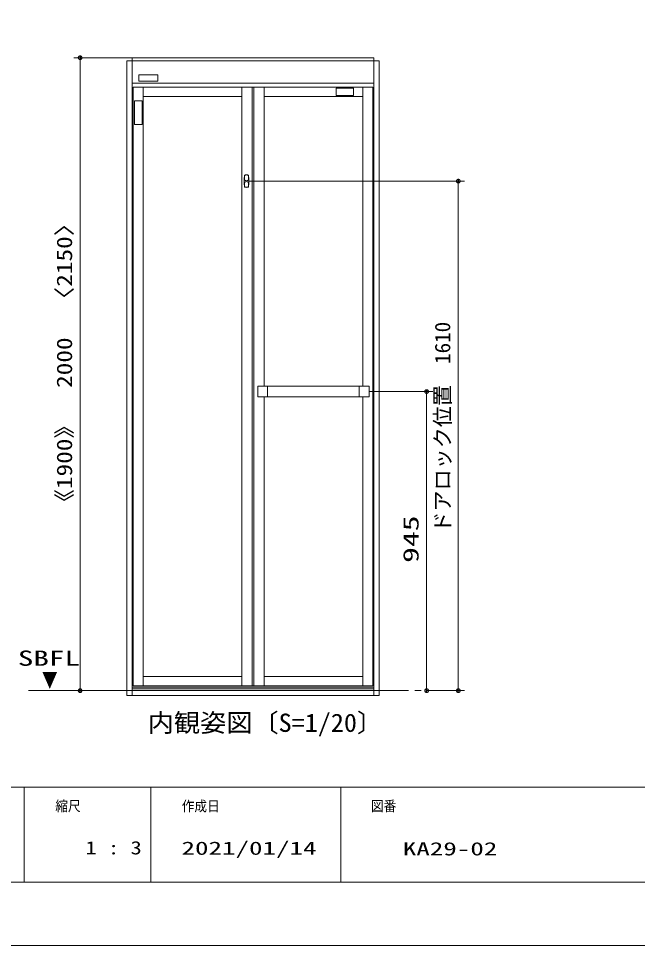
# Model space of a CAD drawing. Units: millimetres on the paper. Extents: x -305 to 305, y -152 to 152.
# Drawn here: x 3.1 to 100.8, y -148.5 to -2.1 of the extents above; entities that cross this region are included whole.
import ezdxf
from ezdxf.enums import TextEntityAlignment as Align

# ---------------------------------------------------------------- set-up
doc = ezdxf.new("R2010")
doc.units = ezdxf.units.MM
doc.linetypes.add('LONG_CHAIN', pattern=[21, 18, -1, 1, -1])
for name, color, linetype, lineweight in [('0-2_0', 7, 'Continuous', 9), ('0-3_S1', 7, 'Continuous', 9), ('0-5_1図面枠', 7, 'Continuous', 9), ('0-6_図面枠', 3, 'Continuous', 9), ('0-7_DEFPOINTS', 7, 'Continuous', 9)]:
    doc.layers.add(name, color=color, linetype=linetype, lineweight=lineweight)
doc.styles.add('ＭＳ ゴシック', font='')
doc.styles.get('ＭＳ ゴシック').set_extended_font_data('MS Gothic')

# ---------------------------------------------------------------- blocks, each defined once
blk = doc.blocks.new('_DOTSMALL')
at = {"layer": '0-2_0'}
for p, q in [((0.0746, 0.1), (-0.0746, 0.1)), ((0.1223, -0.0248), (-0.1223, -0.0248))]:
    blk.add_line(p, q, dxfattribs=at)
for points in [[(0.125, 0), (0.124, 0.0157), (0.1211, 0.0311), (0.1162, 0.046), (0.1095, 0.0602), (0.1011, 0.0735), (0.0911, 0.0856), (0.0797, 0.0963), (0.067, 0.1055), (0.0532, 0.1131), (0.0386, 0.1189), (0.0234, 0.1228), (0.0078, 0.1248), (-0.0078, 0.1248), (-0.0234, 0.1228), (-0.0386, 0.1189), (-0.0532, 0.1131), (-0.067, 0.1055), (-0.0797, 0.0963), (-0.0911, 0.0856), (-0.1011, 0.0735), (-0.1095, 0.0602), (-0.1162, 0.046), (-0.1211, 0.0311), (-0.124, 0.0157), (-0.125, 0), (0, 0)], [(-0.125, 0), (-0.124, -0.0157), (-0.1211, -0.0311), (-0.1162, -0.046), (-0.1095, -0.0602), (-0.1011, -0.0735), (-0.0911, -0.0856), (-0.0797, -0.0963), (-0.067, -0.1055), (-0.0532, -0.1131), (-0.0386, -0.1189), (-0.0234, -0.1228), (-0.0078, -0.1248), (0.0078, -0.1248), (0.0234, -0.1228), (0.0386, -0.1189), (0.0532, -0.1131), (0.067, -0.1055), (0.0797, -0.0963), (0.0911, -0.0856), (0.1011, -0.0735), (0.1095, -0.0602), (0.1162, -0.046), (0.1211, -0.0311), (0.124, -0.0157), (0.125, 0), (0, 0)]]:
    blk.add_lwpolyline(points, close=True, dxfattribs=at)

msp = doc.modelspace()

# ---------------------------------------------------------------- linework, layer by layer
at = {"layer": '0-2_0'}
for p, q in [((3.983, -123.498), (3.983, -138.498)), ((23.983, -123.498), (23.983, -138.498)), ((53.983, -123.498), (53.983, -138.498))]:
    msp.add_line(p, q, dxfattribs=at)
at = {"layer": '0-3_S1'}
for p, q in [((21.144, -8.242), (11.813, -8.242)), ((12.813, -108.242), (12.813, -8.242)), ((20.213, -8.742), (20.213, -108.992)), ((20.213, -8.742), (60.013, -8.742)), ((21.038, -8.242), (59.188, -8.242)), ((21.038, -8.242), (21.038, -108.992)), ((59.188, -8.242), (59.188, -108.992)), ((60.013, -8.742), (60.013, -108.992)), ((59.188, -12.242), (21.038, -12.242)), ((21.188, -12.892), (21.188, -107.492)), ((59.038, -12.892), (21.188, -12.892)), ((22.063, -11.946), (25.063, -11.946)), ((22.788, -12.892), (22.788, -107.492)), ((38.363, -12.892), (38.363, -107.492)), ((39.963, -12.892), (39.963, -107.492)), ((40.263, -12.892), (40.263, -107.492)), ((41.863, -12.892), (41.863, -60.154)), ((53.213, -13.076), (55.963, -13.076)), ((53.213, -14.226), (53.213, -13.076)), ((57.438, -12.892), (57.438, -60.154)), ((38.363, -14.392), (22.788, -14.392)), ((57.438, -14.392), (41.863, -14.392)), ((22.602, -15.032), (21.413, -15.032)), ((21.413, -15.032), (21.413, -18.782)), ((22.602, -18.782), (22.602, -15.032)), ((21.413, -18.782), (22.602, -18.782)), ((39.433, -27.742), (73.513, -27.742)), ((72.513, -27.742), (72.513, -108.242)), ((40.863, -60.154), (40.863, -61.829)), ((56.888, -60.159), (42.413, -60.159)), ((58.438, -60.154), (58.438, -61.829)), ((58.438, -60.992), (68.513, -60.992)), ((67.513, -60.992), (67.513, -108.242)), ((40.863, -61.829), (42.413, -61.829)), ((41.863, -61.829), (41.863, -107.492)), ((56.888, -61.824), (42.413, -61.824)), ((58.438, -61.829), (56.888, -61.829)), ((57.438, -61.829), (57.438, -107.492)), ((22.788, -105.992), (38.363, -105.992)), ((41.863, -105.992), (57.438, -105.992)), ((20.119, -108.242), (11.813, -108.242)), ((59.188, -107.692), (21.038, -107.692)), ((59.188, -107.942), (21.038, -107.942)), ((59.188, -108.205), (21.038, -108.205)), ((67.513, -108.242), (73.513, -108.242)), ((67.513, -108.242), (68.513, -108.242)), ((60.013, -108.992), (20.213, -108.992))]:
    msp.add_line(p, q, dxfattribs=at)
at = {"layer": '0-3_S1', "linetype": 'LONG_CHAIN'}
msp.add_line((4.645, -108.242), (67.513, -108.242), dxfattribs=at)
at = {"layer": '0-3_S1'}
for points in [[(25.063, -11.946), (25.063, -10.946), (22.063, -10.946), (22.063, -11.946)], [(59.038, -12.892), (59.038, -107.492), (21.188, -107.492)], [(55.963, -13.076), (55.963, -14.226), (53.213, -14.226)], [(40.863, -60.154), (42.413, -60.154), (42.413, -61.829)], [(58.438, -60.154), (56.888, -60.154), (56.888, -61.829)]]:
    msp.add_lwpolyline(points, dxfattribs=at)
for centre, radius, start, end in [((56.795, -27.742), 18.062, 177.27485, 182.72515), ((38.878, -26.889), 0.125, 102.35831, 177.27485), ((56.795, -27.742), 18.035, 177.27485, 179.28049), ((39.084, -27.257), 0.412, 218.57934, 321.02616), ((39.083, -28.23), 0.412, 38.75586, 141.18272), ((38.878, -26.889), 0.098, 102.35831, 177.27485), ((39.083, -27.823), 1.081, 77.64169, 102.35831), ((39.083, -27.823), 1.054, 77.64169, 102.35831), ((39.288, -26.889), 0.098, 2.72515, 77.64169), ((39.288, -26.889), 0.125, 2.72515, 77.64169), ((21.37, -27.742), 18.035, 0.71943, 2.72515), ((21.37, -27.742), 18.062, 357.27485, 2.72515), ((38.878, -28.595), 0.125, 182.72515, 257.64169), ((56.795, -27.742), 18.035, 180.71943, 182.72515), ((38.878, -28.595), 0.098, 182.72515, 257.64169), ((39.083, -27.66), 1.081, 257.64169, 282.35831), ((39.083, -27.66), 1.054, 257.64169, 282.35831), ((39.288, -28.595), 0.098, 282.35831, 357.27485), ((39.288, -28.595), 0.125, 282.35831, 357.27485), ((21.37, -27.742), 18.035, 357.27485, 359.26977)]:
    msp.add_arc(centre, radius, start, end, dxfattribs=at)
at = {"layer": '0-6_図面枠'}
msp.add_line((-291.017, -123.498), (108.983, -123.498), dxfattribs=at)
msp.add_lwpolyline([(-291.017, -138.498), (108.983, -138.498), (108.983, 138.502), (-291.017, 138.502)], close=True, dxfattribs=at)
at = {"layer": '0-7_DEFPOINTS'}
msp.add_line((118.983, -148.498), (-301.017, -148.498), dxfattribs=at)

# ---------------------------------------------------------------- block references
at = {"layer": '0-3_S1', "xscale": 2.32, "yscale": 2.32}
for p, rotation in [((12.813, -8.242), 90), ((72.513, -27.742), 90), ((67.513, -60.992), 90), ((12.813, -108.242), 270), ((67.513, -108.242), 270), ((72.513, -108.242), 270)]:
    msp.add_blockref('_DOTSMALL', p, dxfattribs=dict(at, rotation=rotation))

# ---------------------------------------------------------------- texts
at = {"layer": '0-3_S1', "style": 'ＭＳ ゴシック'}
for s, width, p in [('《1900》\u30002000\u3000〈2150〉', 1.2, (12.283, -80.393)), ('945', 1.5, (66.983, -88.05))]:
    msp.add_text(s, height=2.444, rotation=90, dxfattribs=dict(at, width=width)).set_placement(p, align=Align.BOTTOM_LEFT)
msp.add_text('ドアロック位置\u30001610', height=2.444, rotation=90, dxfattribs=at).set_placement((71.983, -83.285), align=Align.BOTTOM_LEFT)
for s, height, width, p in [('SBFL', 2.405, 1.5, (2.982, -105.033)), ('▼', 2.405, 0.75, (6.79, -108.469)), ('内観姿図〔S=1/20〕', 2.886, 1.05, (23.483, -115.623))]:
    msp.add_text(s, height=height, dxfattribs=dict(at, width=width)).set_placement(p, align=Align.BOTTOM_LEFT)
at = {"layer": '0-5_1図面枠', "style": 'ＭＳ ゴシック'}
for s, height, width, p in [('縮尺', 1.628, 0.9, (8.896, -127.769)), ('作成日', 1.628, 0.9, (28.857, -127.788)), ('図番', 1.628, 0.9, (58.732, -127.759)), ('1 : 3', 2.092, 1.25, (13.65, -134.738)), ('2021/01/14', 2.089, 1.5, (28.822, -134.801)), ('KA29-02', 2.089, 1.5, (63.761, -134.899))]:
    msp.add_text(s, height=height, dxfattribs=dict(at, width=width)).set_placement(p, align=Align.BOTTOM_LEFT)

doc.saveas('drawing.dxf')
